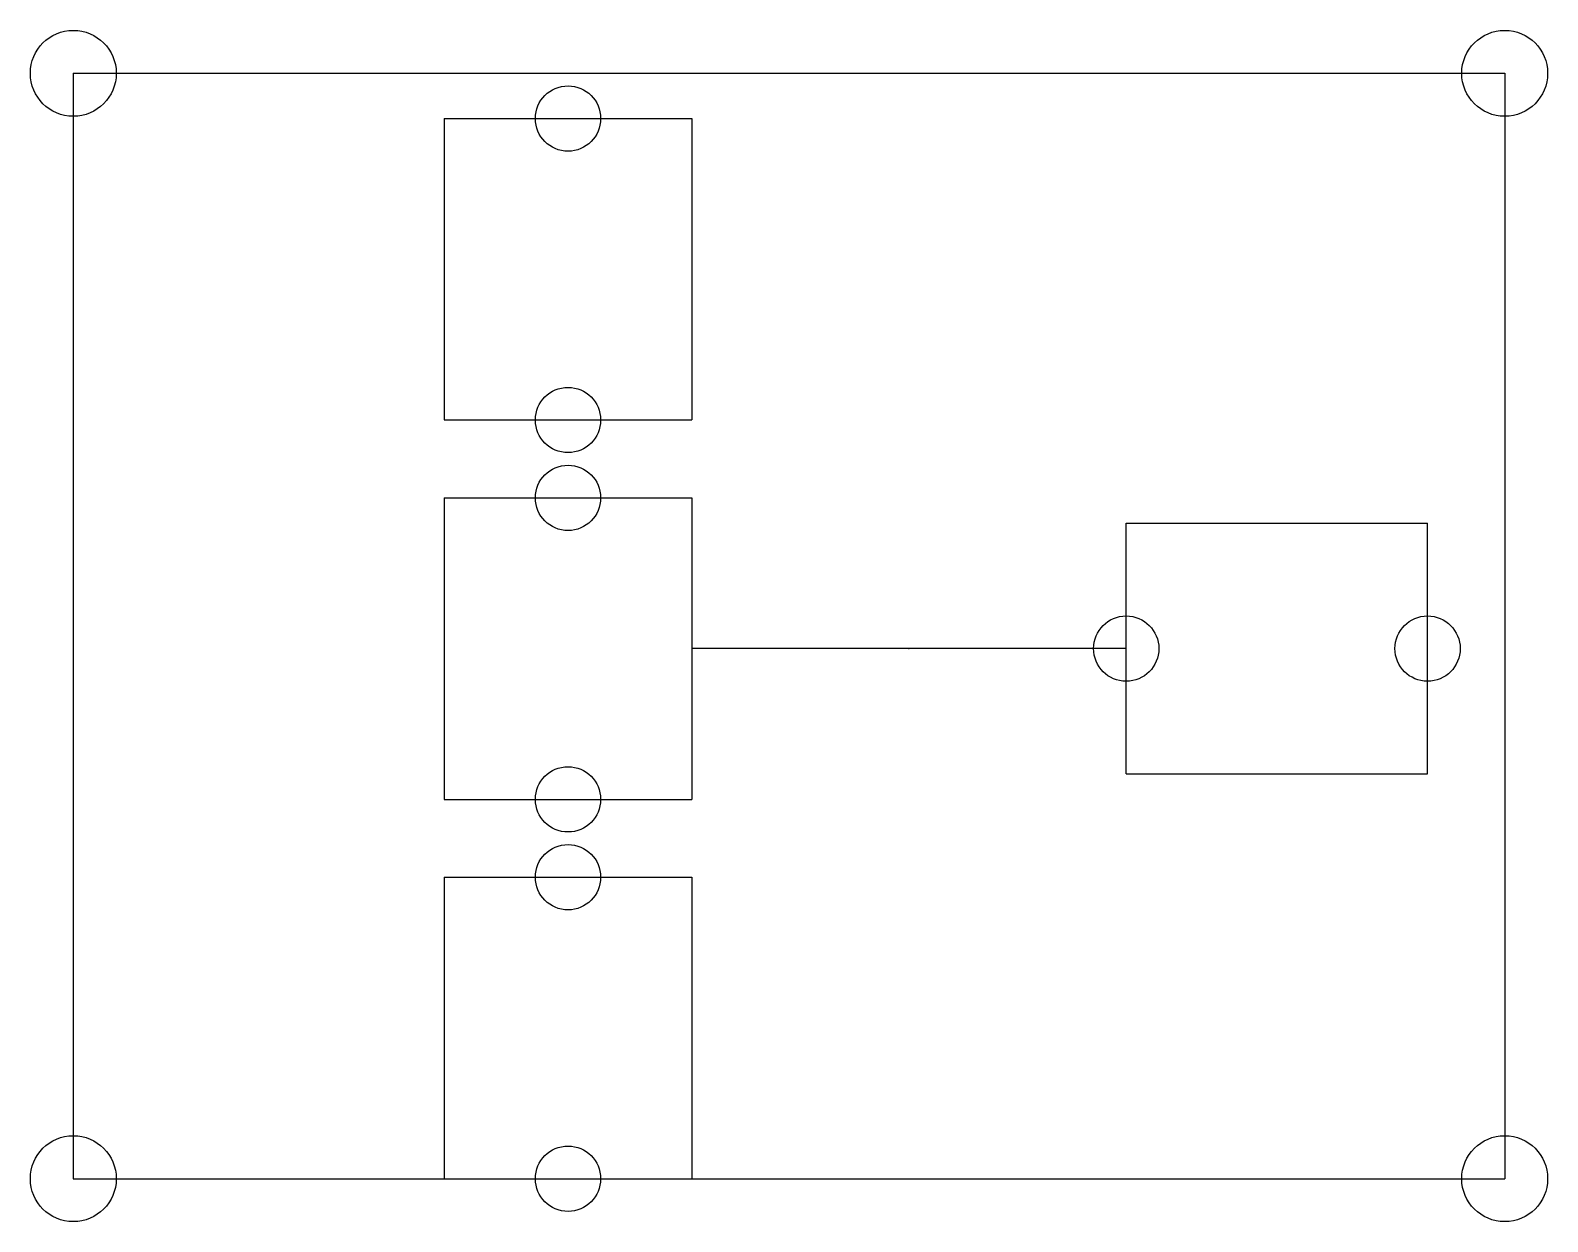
# Model space of a CAD drawing. Header units: inches. Extents: x -2.2 to 3.85, y -2.64 to 2.1.
import ezdxf

# ---------------------------------------------------------------- set-up
doc = ezdxf.new("R2010")
doc.units = ezdxf.units.IN
doc.header["$MEASUREMENT"] = 0
doc.header["$PDSIZE"] = -1

msp = doc.modelspace()

# ---------------------------------------------------------------- linework, layer by layer
at = {"color": 7, "linetype": 'Continuous'}
for p, q in [((-2.024, 1.929), (3.676, 1.929)), ((-2.024, 1.929), (-2.024, -2.471)), ((3.676, 1.929), (3.676, -2.471)), ((-0.5468, 1.749), (0.4388, 1.749)), ((-0.5468, 1.749), (-0.5468, 0.549)), ((0.4388, 1.749), (0.4388, 0.549)), ((-0.5468, 0.549), (0.4388, 0.549)), ((-0.5468, 0.239), (0.4388, 0.239)), ((-0.5468, 0.239), (-0.5468, -0.961)), ((0.4388, 0.239), (0.4388, -0.961)), ((2.1688, -0.8597), (2.1688, 0.1377)), ((2.1688, 0.1377), (3.3688, 0.1377)), ((3.3688, -0.8597), (3.3688, 0.1377)), ((2.1688, -0.361), (0.4388, -0.361)), ((2.1688, -0.8597), (3.3688, -0.8597)), ((-0.5468, -0.961), (0.4388, -0.961)), ((-0.5468, -1.271), (0.4388, -1.271)), ((-0.5468, -1.271), (-0.5468, -2.471)), ((0.4388, -1.271), (0.4388, -2.471)), ((-2.024, -2.471), (3.676, -2.471)), ((-0.5468, -2.471), (0.4388, -2.471))]:
    msp.add_line(p, q, dxfattribs=at)
for centre, radius in [((-2.024, 1.929), 0.171), ((3.676, 1.929), 0.171), ((-0.054, 1.749), 0.13), ((-0.054, 0.549), 0.13), ((-0.054, 0.239), 0.13), ((2.1688, -0.361), 0.13), ((3.3688, -0.361), 0.13), ((-0.054, -0.961), 0.13), ((-0.054, -1.271), 0.13), ((-2.024, -2.471), 0.171), ((-0.054, -2.471), 0.13), ((3.676, -2.471), 0.171)]:
    msp.add_circle(centre, radius, dxfattribs=at)
msp.add_point((1.3038, -0.361), dxfattribs=at)

doc.saveas('drawing.dxf')
